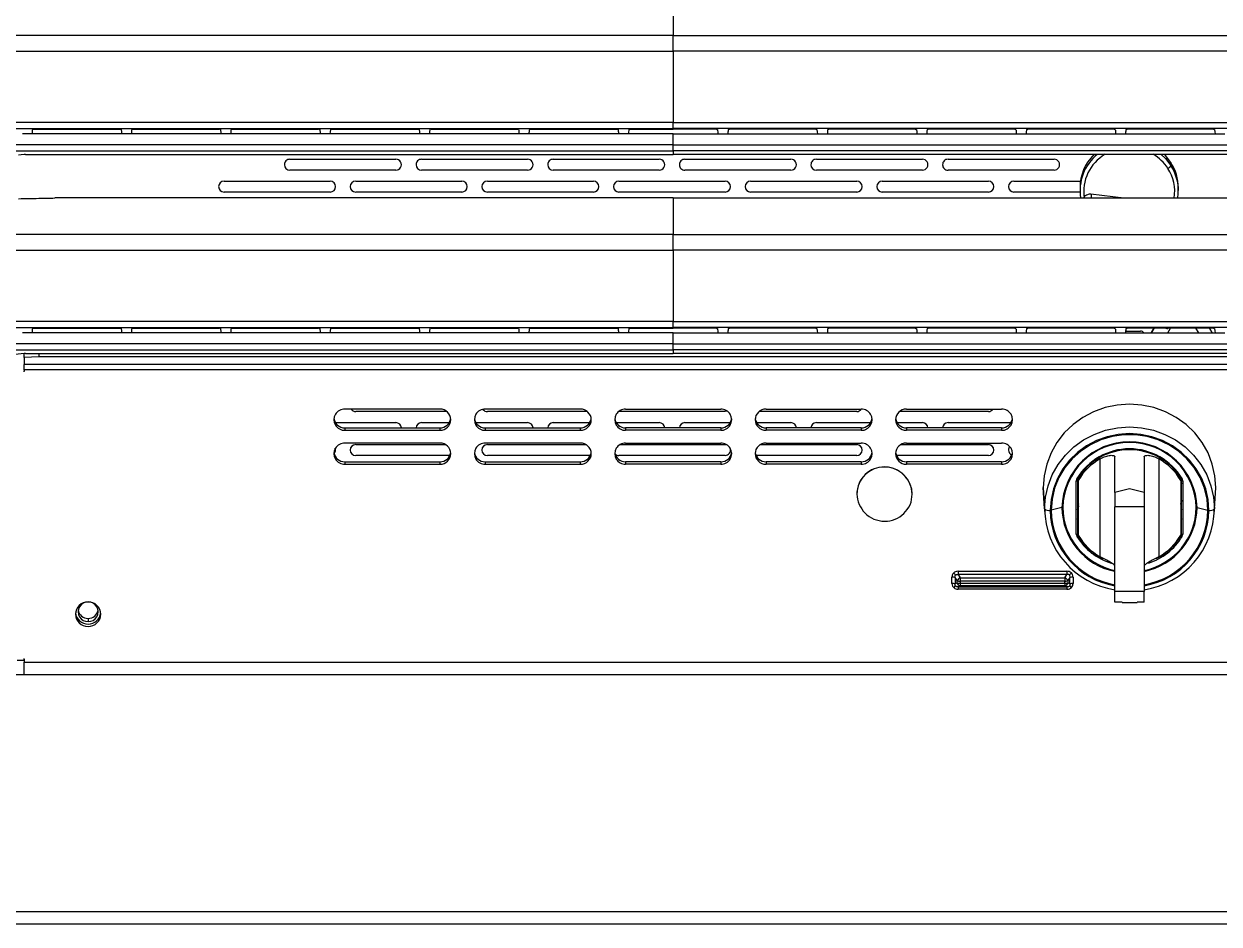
# Model space of a CAD drawing. Header units: millimetres. Extents: x 126 to 938, y 244 to 707.
# Drawn here: x 780.5 to 793.47, y 256.86 to 266.62 of the extents above; entities that cross this region are included whole.
import ezdxf

# ---------------------------------------------------------------- set-up
doc = ezdxf.new("R2010")
doc.units = ezdxf.units.MM

msp = doc.modelspace()

# ---------------------------------------------------------------- linework, layer by layer
at = {"color": 7, "linetype": 'Continuous', "lineweight": 25}
for p, q in [((787.544, 266.895), (787.544, 266.499)), ((787.544, 266.329), (787.544, 266.499)), ((787.544, 266.329), (787.544, 265.554)), ((787.544, 265.491), (787.544, 265.554)), ((780.584, 265.432), (780.481, 265.432)), ((781.558, 265.432), (780.584, 265.432)), ((780.6, 265.481), (781.54, 265.481)), ((781.662, 265.432), (781.558, 265.432)), ((782.636, 265.432), (781.662, 265.432)), ((781.679, 265.481), (782.618, 265.481)), ((782.74, 265.432), (782.636, 265.432)), ((783.714, 265.432), (782.74, 265.432)), ((782.757, 265.481), (783.696, 265.481)), ((783.819, 265.432), (783.714, 265.432)), ((784.792, 265.432), (783.819, 265.432)), ((783.836, 265.481), (784.775, 265.481)), ((784.899, 265.432), (784.792, 265.432)), ((785.871, 265.432), (784.899, 265.432)), ((784.916, 265.481), (785.854, 265.481)), ((785.978, 265.432), (785.871, 265.432)), ((786.951, 265.432), (785.978, 265.432)), ((785.995, 265.481), (786.933, 265.481)), ((787.058, 265.432), (786.951, 265.432)), ((787.544, 265.432), (787.058, 265.432)), ((787.075, 265.481), (787.544, 265.481)), ((787.544, 265.481), (787.544, 265.491)), ((788.013, 265.481), (787.544, 265.481)), ((787.544, 265.312), (787.544, 265.432)), ((787.544, 265.432), (788.03, 265.432)), ((788.03, 265.432), (788.137, 265.432)), ((788.137, 265.432), (789.11, 265.432)), ((789.093, 265.481), (788.155, 265.481)), ((789.11, 265.432), (789.217, 265.432)), ((789.217, 265.432), (790.189, 265.432)), ((790.172, 265.481), (789.234, 265.481)), ((790.189, 265.432), (790.296, 265.432)), ((790.296, 265.432), (791.269, 265.432)), ((791.252, 265.481), (790.313, 265.481)), ((791.269, 265.432), (791.374, 265.432)), ((791.374, 265.432), (792.347, 265.432)), ((792.331, 265.481), (791.392, 265.481)), ((792.347, 265.432), (792.452, 265.432)), ((792.452, 265.432), (793.426, 265.432)), ((793.409, 265.481), (792.47, 265.481)), ((793.426, 265.432), (793.53, 265.432)), ((787.544, 265.249), (787.544, 265.312)), ((780.513, 265.206), (787.544, 265.206)), ((787.544, 265.249), (787.544, 265.206)), ((794.575, 265.206), (787.544, 265.206)), ((783.383, 265.156), (784.535, 265.156)), ((784.535, 265.038), (783.383, 265.038)), ((784.812, 265.156), (785.964, 265.156)), ((785.964, 265.038), (784.812, 265.038)), ((786.241, 265.156), (787.393, 265.156)), ((787.393, 265.038), (786.241, 265.038)), ((787.67, 265.156), (788.822, 265.156)), ((788.822, 265.038), (787.67, 265.038)), ((789.098, 265.156), (790.25, 265.156)), ((790.25, 265.038), (789.098, 265.038)), ((790.527, 265.156), (791.679, 265.156)), ((791.679, 265.038), (790.527, 265.038)), ((792.947, 265.119), (792.947, 265.087)), ((782.669, 264.918), (783.821, 264.918)), ((784.098, 264.918), (785.25, 264.918)), ((785.527, 264.918), (786.678, 264.918)), ((786.955, 264.918), (788.107, 264.918)), ((788.384, 264.918), (789.536, 264.918)), ((789.813, 264.918), (790.965, 264.918)), ((791.242, 264.918), (791.965, 264.918)), ((783.821, 264.799), (782.669, 264.799)), ((785.25, 264.799), (784.098, 264.799)), ((786.678, 264.799), (785.527, 264.799)), ((788.107, 264.799), (786.955, 264.799)), ((789.536, 264.799), (788.384, 264.799)), ((790.965, 264.799), (789.813, 264.799)), ((791.961, 264.799), (791.242, 264.799)), ((791.96, 264.848), (791.96, 264.816)), ((792.078, 264.782), (792.436, 264.736)), ((793.027, 264.816), (793.027, 264.848)), ((787.544, 264.736), (780.833, 264.736)), ((787.544, 264.736), (787.544, 264.34)), ((787.544, 264.736), (794.255, 264.736)), ((787.544, 264.17), (787.544, 264.34)), ((787.544, 264.17), (787.544, 263.395)), ((787.544, 263.332), (787.544, 263.395)), ((780.584, 263.273), (780.481, 263.273)), ((781.558, 263.273), (780.584, 263.273)), ((780.6, 263.322), (781.54, 263.322)), ((781.662, 263.273), (781.558, 263.273)), ((782.636, 263.273), (781.662, 263.273)), ((781.679, 263.322), (782.618, 263.322)), ((782.74, 263.273), (782.636, 263.273)), ((783.714, 263.273), (782.74, 263.273)), ((782.757, 263.322), (783.696, 263.322)), ((783.819, 263.273), (783.714, 263.273)), ((784.792, 263.273), (783.819, 263.273)), ((783.836, 263.322), (784.775, 263.322)), ((784.899, 263.273), (784.792, 263.273)), ((785.871, 263.273), (784.899, 263.273)), ((784.916, 263.322), (785.854, 263.322)), ((785.978, 263.273), (785.871, 263.273)), ((786.951, 263.273), (785.978, 263.273)), ((785.995, 263.322), (786.933, 263.322)), ((787.058, 263.273), (786.951, 263.273)), ((787.544, 263.273), (787.058, 263.273)), ((787.075, 263.322), (787.544, 263.322)), ((787.544, 263.322), (787.544, 263.332)), ((788.013, 263.322), (787.544, 263.322)), ((787.544, 263.153), (787.544, 263.273)), ((787.544, 263.273), (788.03, 263.273)), ((788.03, 263.273), (788.137, 263.273)), ((788.137, 263.273), (789.11, 263.273)), ((789.093, 263.322), (788.155, 263.322)), ((789.11, 263.273), (789.217, 263.273)), ((789.217, 263.273), (790.189, 263.273)), ((790.172, 263.322), (789.234, 263.322)), ((790.189, 263.273), (790.296, 263.273)), ((790.296, 263.273), (791.269, 263.273)), ((791.252, 263.322), (790.313, 263.322)), ((791.269, 263.273), (791.374, 263.273)), ((791.374, 263.273), (792.347, 263.273)), ((792.331, 263.322), (791.392, 263.322)), ((792.347, 263.273), (792.452, 263.273)), ((792.452, 263.273), (793.426, 263.273)), ((792.454, 263.292), (792.617, 263.292)), ((793.409, 263.322), (792.47, 263.322)), ((792.732, 263.273), (792.761, 263.322)), ((792.763, 263.322), (792.735, 263.273)), ((792.764, 263.322), (792.735, 263.273)), ((792.912, 263.273), (792.941, 263.322)), ((793.214, 263.322), (793.245, 263.273)), ((793.396, 263.273), (793.365, 263.322)), ((793.365, 263.322), (793.396, 263.273)), ((793.426, 263.273), (793.53, 263.273)), ((787.544, 263.153), (795.628, 263.153)), ((787.544, 263.09), (787.544, 263.153)), ((787.544, 263.09), (787.544, 263.047)), ((780.5, 263.004), (780.5, 263.047)), ((780.659, 263.012), (780.5, 263.004)), ((780.5, 263.004), (780.5, 262.929)), ((780.513, 263.047), (787.544, 263.047)), ((780.659, 263.047), (780.659, 263.012)), ((794.429, 263.012), (780.659, 263.012)), ((794.575, 263.047), (787.544, 263.047)), ((780.5, 262.88), (780.494, 262.88)), ((780.5, 262.854), (780.494, 262.854)), ((794.588, 262.929), (780.5, 262.929)), ((780.5, 262.873), (780.5, 262.929)), ((794.588, 262.873), (780.5, 262.873)), ((780.5, 262.873), (780.5, 262.854)), ((785.012, 262.445), (783.98, 262.445)), ((786.536, 262.445), (785.504, 262.445)), ((787.028, 262.445), (788.061, 262.445)), ((788.552, 262.445), (789.585, 262.445)), ((790.076, 262.445), (791.109, 262.445)), ((785.089, 262.418), (784.098, 262.418)), ((786.613, 262.418), (785.527, 262.418)), ((786.955, 262.418), (786.952, 262.418)), ((788.107, 262.418), (786.955, 262.418)), ((789.536, 262.418), (788.476, 262.418)), ((790.965, 262.418), (790, 262.418)), ((783.878, 262.298), (784.535, 262.298)), ((783.98, 262.242), (783.98, 262.216)), ((783.98, 262.242), (785.012, 262.242)), ((783.98, 262.216), (785.012, 262.216)), ((784.812, 262.298), (785.114, 262.298)), ((785.012, 262.242), (785.012, 262.216)), ((785.402, 262.298), (785.964, 262.298)), ((785.504, 262.242), (785.504, 262.216)), ((785.504, 262.242), (786.536, 262.242)), ((785.504, 262.216), (786.536, 262.216)), ((786.241, 262.298), (786.638, 262.298)), ((786.536, 262.242), (786.536, 262.216)), ((786.926, 262.298), (787.393, 262.298)), ((787.028, 262.242), (787.028, 262.216)), ((788.061, 262.242), (787.028, 262.242)), ((788.061, 262.216), (787.028, 262.216)), ((787.67, 262.298), (788.163, 262.298)), ((788.061, 262.242), (788.061, 262.216)), ((788.45, 262.298), (788.822, 262.298)), ((788.552, 262.242), (788.552, 262.216)), ((789.585, 262.242), (788.552, 262.242)), ((789.585, 262.216), (788.552, 262.216)), ((789.098, 262.298), (789.687, 262.298)), ((789.585, 262.242), (789.585, 262.216)), ((789.974, 262.298), (790.25, 262.298)), ((790.076, 262.242), (790.076, 262.216)), ((791.109, 262.242), (790.076, 262.242)), ((791.109, 262.216), (790.076, 262.216)), ((790.527, 262.298), (791.211, 262.298)), ((791.109, 262.242), (791.109, 262.216)), ((785.012, 262.077), (783.98, 262.077)), ((784.098, 262.06), (785.074, 262.06)), ((786.536, 262.077), (785.504, 262.077)), ((785.527, 262.06), (786.598, 262.06)), ((786.966, 262.06), (788.107, 262.06)), ((787.028, 262.077), (788.061, 262.077)), ((788.49, 262.06), (789.536, 262.06)), ((788.552, 262.077), (789.585, 262.077)), ((790.014, 262.06), (790.965, 262.06)), ((790.076, 262.077), (791.109, 262.077)), ((785.121, 261.942), (784.098, 261.942)), ((786.645, 261.942), (785.527, 261.942)), ((788.107, 261.942), (786.955, 261.942)), ((789.536, 261.942), (788.444, 261.942)), ((790.965, 261.942), (789.968, 261.942)), ((792.338, 261.54), (792.338, 261.927)), ((792.656, 261.927), (792.656, 261.54)), ((783.98, 261.874), (783.98, 261.848)), ((783.98, 261.874), (785.012, 261.874)), ((783.98, 261.848), (785.012, 261.848)), ((785.012, 261.874), (785.012, 261.848)), ((785.504, 261.874), (785.504, 261.848)), ((785.504, 261.874), (786.536, 261.874)), ((785.504, 261.848), (786.536, 261.848)), ((786.536, 261.874), (786.536, 261.848)), ((787.028, 261.874), (787.028, 261.848)), ((788.061, 261.874), (787.028, 261.874)), ((788.061, 261.848), (787.028, 261.848)), ((788.061, 261.874), (788.061, 261.848)), ((788.552, 261.874), (788.552, 261.848)), ((789.585, 261.874), (788.552, 261.874)), ((789.585, 261.848), (788.552, 261.848)), ((789.585, 261.874), (789.585, 261.848)), ((790.076, 261.874), (790.076, 261.848)), ((791.109, 261.874), (790.076, 261.874)), ((791.109, 261.848), (790.076, 261.848)), ((791.109, 261.874), (791.109, 261.848)), ((792.18, 260.843), (792.18, 261.906)), ((792.815, 261.906), (792.815, 260.843)), ((791.919, 261.088), (791.919, 261.667)), ((791.932, 261.671), (791.932, 261.092)), ((791.94, 261.694), (791.933, 261.636)), ((791.942, 261.678), (791.933, 261.636)), ((791.942, 261.672), (791.942, 261.697)), ((791.942, 261.078), (791.942, 261.672)), ((793.053, 261.697), (793.053, 261.672)), ((793.062, 261.636), (793.053, 261.678)), ((793.053, 261.672), (793.053, 261.078)), ((793.054, 261.693), (793.062, 261.636)), ((793.062, 261.092), (793.062, 261.671)), ((793.075, 261.667), (793.075, 261.088)), ((789.551, 261.612), (789.551, 261.612)), ((791.576, 261.362), (791.561, 261.593)), ((791.561, 261.593), (791.563, 261.534)), ((791.563, 261.534), (791.578, 261.304)), ((791.942, 261.562), (791.933, 261.553)), ((792.497, 261.579), (792.338, 261.54)), ((792.338, 261.54), (792.338, 261.385)), ((792.656, 261.54), (792.497, 261.579)), ((792.656, 261.54), (792.656, 261.385)), ((793.053, 261.562), (793.062, 261.553)), ((793.416, 261.304), (793.432, 261.534)), ((793.418, 261.362), (793.434, 261.593)), ((793.432, 261.534), (793.434, 261.593)), ((789.536, 261.524), (789.536, 261.523)), ((790.14, 261.523), (790.14, 261.524)), ((791.933, 261.457), (791.942, 261.414)), ((791.933, 261.457), (791.942, 261.385)), ((793.053, 261.414), (793.062, 261.457)), ((793.062, 261.457), (793.053, 261.385)), ((791.763, 261.377), (791.646, 261.347)), ((792.656, 261.385), (792.338, 261.385)), ((792.338, 260.465), (792.338, 261.385)), ((792.656, 261.385), (792.656, 260.465)), ((793.231, 261.377), (793.348, 261.347)), ((791.937, 261.232), (791.937, 261.073)), ((793.057, 261.073), (793.057, 261.232)), ((790.57, 260.554), (790.57, 260.622)), ((790.636, 260.686), (791.818, 260.686)), ((790.636, 260.686), (790.636, 260.649)), ((790.636, 260.649), (790.66, 260.616)), ((791.818, 260.649), (790.636, 260.649)), ((791.795, 260.616), (791.818, 260.649)), ((791.818, 260.686), (791.818, 260.649)), ((791.884, 260.622), (791.884, 260.554)), ((790.627, 260.584), (790.603, 260.617)), ((790.603, 260.617), (790.603, 260.549)), ((790.603, 260.549), (790.627, 260.561)), ((790.627, 260.561), (790.627, 260.584)), ((790.66, 260.529), (790.636, 260.517)), ((790.636, 260.517), (791.818, 260.517)), ((790.636, 260.517), (790.636, 260.49)), ((791.818, 260.49), (790.636, 260.49)), ((790.66, 260.616), (791.795, 260.616)), ((790.66, 260.616), (790.66, 260.579)), ((791.795, 260.579), (790.66, 260.579)), ((790.66, 260.579), (790.66, 260.556)), ((790.66, 260.556), (791.795, 260.556)), ((790.66, 260.556), (790.66, 260.529)), ((791.795, 260.529), (790.66, 260.529)), ((791.795, 260.616), (791.795, 260.579)), ((791.795, 260.556), (791.795, 260.579)), ((791.795, 260.556), (791.795, 260.529)), ((791.818, 260.517), (791.795, 260.529)), ((791.818, 260.517), (791.818, 260.49)), ((791.851, 260.617), (791.828, 260.584)), ((791.828, 260.584), (791.828, 260.561)), ((791.828, 260.561), (791.851, 260.549)), ((791.851, 260.549), (791.851, 260.617)), ((792.656, 260.465), (792.338, 260.465)), ((792.338, 260.352), (792.338, 260.465)), ((792.656, 260.352), (792.656, 260.465)), ((792.416, 260.352), (792.338, 260.352)), ((792.416, 260.347), (792.579, 260.347)), ((792.656, 260.352), (792.579, 260.352)), ((781.194, 260.174), (781.194, 260.14)), ((780.422, 259.722), (780.5, 259.722)), ((780.494, 259.735), (780.5, 259.735)), ((780.5, 259.735), (780.5, 259.699)), ((780.5, 259.699), (794.588, 259.699)), ((780.5, 259.567), (780.5, 259.699)), ((794.818, 259.561), (780.27, 259.561)), ((780.5, 259.567), (794.588, 259.567)), ((846.48, 256.99), (770.28, 256.99)), ((846.48, 256.858), (770.28, 256.858))]:
    msp.add_line(p, q, dxfattribs=at)
at = {"color": 7, "linetype": 'Continuous', "lineweight": 25, "flags": 128}
for points in [[(787.544, 266.499), (785.494, 266.499), (783.445, 266.499), (781.835, 266.499), (780.227, 266.499)], [(787.544, 266.499), (789.594, 266.499), (791.643, 266.499), (793.253, 266.499), (794.861, 266.499)], [(780.219, 266.329), (782.658, 266.329), (785.1, 266.329), (787.544, 266.329)], [(794.869, 266.329), (792.43, 266.329), (789.988, 266.329), (787.544, 266.329)], [(787.544, 265.554), (785.1, 265.554), (782.658, 265.554), (780.219, 265.554)], [(787.544, 265.554), (789.987, 265.554), (792.43, 265.554), (794.869, 265.554)], [(780.223, 265.491), (782.661, 265.491), (785.102, 265.491), (787.544, 265.491)], [(783.824, 265.48), (783.822, 265.453), (783.819, 265.432)], [(784.903, 265.48), (784.901, 265.453), (784.899, 265.432)], [(794.865, 265.491), (792.427, 265.491), (789.986, 265.491), (787.544, 265.491)], [(789.105, 265.48), (789.108, 265.453), (789.11, 265.432)], [(790.185, 265.48), (790.187, 265.453), (790.189, 265.432)], [(793.421, 265.48), (793.424, 265.453), (793.426, 265.432)], [(787.544, 265.312), (784.849, 265.312), (782.156, 265.312), (779.466, 265.312)], [(787.544, 265.312), (790.239, 265.312), (792.932, 265.312), (795.622, 265.312)], [(779.596, 265.249), (782.243, 265.249), (784.893, 265.249), (787.544, 265.249)], [(780.501, 265.206), (780.466, 265.203), (780.438, 265.2)], [(795.491, 265.249), (792.845, 265.249), (790.195, 265.249), (787.544, 265.249)], [(792.836, 265.211), (792.888, 265.163), (792.947, 265.087)], [(792.947, 265.119), (792.888, 265.195), (792.872, 265.211)], [(787.544, 264.34), (785.494, 264.34), (783.445, 264.34), (781.835, 264.34), (780.227, 264.34)], [(787.544, 264.34), (789.594, 264.34), (791.643, 264.34), (793.253, 264.34), (794.861, 264.34)], [(780.219, 264.17), (782.658, 264.17), (785.1, 264.17), (787.544, 264.17)], [(794.869, 264.17), (792.43, 264.17), (789.988, 264.17), (787.544, 264.17)], [(787.544, 263.395), (785.1, 263.395), (782.658, 263.395), (780.219, 263.395)], [(787.544, 263.395), (789.987, 263.395), (792.43, 263.395), (794.869, 263.395)], [(780.223, 263.332), (782.661, 263.332), (785.102, 263.332), (787.544, 263.332)], [(783.824, 263.321), (783.822, 263.294), (783.819, 263.273)], [(784.903, 263.321), (784.901, 263.294), (784.899, 263.273)], [(794.865, 263.332), (792.427, 263.332), (789.986, 263.332), (787.544, 263.332)], [(789.105, 263.321), (789.108, 263.294), (789.11, 263.273)], [(790.185, 263.321), (790.187, 263.294), (790.189, 263.273)], [(792.346, 263.279), (792.345, 263.277), (792.343, 263.274)], [(793.421, 263.321), (793.424, 263.294), (793.426, 263.273)], [(787.544, 263.153), (784.847, 263.153), (782.151, 263.153), (779.46, 263.153)], [(780.114, 263.09), (782.588, 263.09), (785.065, 263.09), (787.544, 263.09)], [(794.974, 263.09), (792.5, 263.09), (790.023, 263.09), (787.544, 263.09)], [(780.501, 263.047), (780.433, 263.041), (780.379, 263.036)], [(793.434, 261.593), (793.424, 261.722), (793.396, 261.848), (793.349, 261.969), (793.285, 262.082), (793.205, 262.186), (793.111, 262.277), (793.004, 262.354), (792.886, 262.416), (792.761, 262.461), (792.631, 262.489), (792.497, 262.498), (792.364, 262.489), (792.233, 262.461), (792.108, 262.416), (791.991, 262.354), (791.884, 262.277), (791.789, 262.186), (791.709, 262.082), (791.645, 261.969), (791.599, 261.848), (791.57, 261.722), (791.561, 261.593)], [(788.131, 262.423), (788.13, 262.423), (788.107, 262.418)], [(791.576, 261.362), (791.586, 261.488), (791.614, 261.612), (791.659, 261.731), (791.722, 261.843), (791.801, 261.944), (791.894, 262.034), (791.999, 262.11), (792.115, 262.171), (792.238, 262.215), (792.366, 262.242), (792.497, 262.251), (792.628, 262.242), (792.757, 262.215), (792.88, 262.171), (792.995, 262.11), (793.1, 262.034), (793.193, 261.944), (793.272, 261.843), (793.335, 261.731), (793.381, 261.612), (793.409, 261.488), (793.418, 261.362)], [(793.359, 261.347), (793.35, 261.465), (793.324, 261.581), (793.281, 261.692), (793.222, 261.797), (793.148, 261.892), (793.061, 261.976), (792.963, 262.047), (792.855, 262.104), (792.74, 262.145), (792.62, 262.17), (792.497, 262.179), (792.375, 262.17), (792.255, 262.145), (792.139, 262.104), (792.031, 262.047), (791.933, 261.976), (791.846, 261.892), (791.772, 261.797), (791.714, 261.692), (791.671, 261.581), (791.645, 261.465), (791.636, 261.347)], [(788.107, 262.06), (788.13, 262.056), (788.13, 262.056)], [(793.348, 261.347), (793.339, 261.469), (793.31, 261.589), (793.264, 261.703), (793.2, 261.81), (793.121, 261.906), (793.028, 261.989), (792.923, 262.058), (792.808, 262.112), (792.687, 262.148), (792.561, 262.166), (792.434, 262.166), (792.308, 262.148), (792.186, 262.112), (792.072, 262.058), (791.967, 261.989), (791.873, 261.906), (791.794, 261.81), (791.731, 261.703), (791.684, 261.589), (791.656, 261.469), (791.646, 261.347)], [(791.937, 261.689), (791.937, 261.689), (791.936, 261.689), (791.935, 261.689), (791.934, 261.689), (791.932, 261.689), (791.93, 261.69), (791.928, 261.691), (791.926, 261.692)], [(793.057, 261.689), (793.057, 261.689), (793.058, 261.689), (793.059, 261.689), (793.06, 261.689), (793.062, 261.689), (793.064, 261.69), (793.066, 261.691), (793.068, 261.692)], [(789.551, 261.612), (789.537, 261.543), (789.536, 261.524)], [(791.932, 261.356), (791.932, 261.357), (791.933, 261.358), (791.934, 261.358), (791.936, 261.359), (791.938, 261.359), (791.94, 261.359), (791.942, 261.36)], [(793.053, 261.36), (793.055, 261.359), (793.057, 261.359), (793.059, 261.359), (793.06, 261.358), (793.061, 261.358), (793.062, 261.357), (793.062, 261.356)], [(791.932, 261.251), (791.932, 261.252), (791.933, 261.252), (791.934, 261.253), (791.936, 261.254), (791.938, 261.254), (791.94, 261.254), (791.942, 261.254)], [(793.053, 261.254), (793.055, 261.254), (793.057, 261.254), (793.059, 261.254), (793.06, 261.253), (793.061, 261.252), (793.062, 261.252), (793.062, 261.251)]]:
    msp.add_lwpolyline(points, dxfattribs=at)
at = {"color": 7, "linetype": 'Continuous', "lineweight": 25}
for centre, radius, start, end in [((792.467, 264.846), 0.507, 134.7286, 179.7998), ((792.467, 264.815), 0.507, 129.0787, 189.0013), ((792.472, 264.804), 0.472, 120.5986, 188.498), ((792.504, 264.793), 0.487, 32.8228, 59.2022), ((783.383, 265.097), 0.059, 89.9904, 180.0038), ((783.383, 265.097), 0.0591, 180.0003, 269.9997), ((784.535, 265.097), 0.0591, 269.9971, 90.0029), ((784.812, 265.097), 0.059, 89.9962, 180.0038), ((784.812, 265.097), 0.0591, 180.0003, 269.9939), ((785.964, 265.097), 0.0591, 269.9971, 90.0029), ((786.241, 265.097), 0.059, 89.9904, 180.0038), ((786.241, 265.097), 0.0591, 180.0003, 269.9997), ((787.393, 265.097), 0.0591, 269.9971, 90.0029), ((787.67, 265.097), 0.059, 89.9863, 180.0137), ((787.67, 265.097), 0.059, 179.9904, 270.0038), ((788.822, 265.097), 0.0591, 269.9971, 90.0029), ((789.098, 265.097), 0.059, 89.9904, 180.0038), ((789.098, 265.097), 0.0591, 180.0003, 269.9997), ((790.25, 265.097), 0.0591, 269.9971, 90.0029), ((790.527, 265.097), 0.059, 89.9863, 180.0137), ((790.527, 265.097), 0.059, 179.9904, 270.0038), ((791.679, 265.097), 0.0591, 269.9971, 90.0029), ((792.882, 265.125), 0.0752, 294.644, 329.5376), ((792.524, 264.805), 0.464, 351.3366, 32.8176), ((792.525, 264.847), 0.502, 0.0624, 32.7918), ((792.526, 264.816), 0.501, 350.7968, 32.83), ((782.669, 264.859), 0.0591, 90.0003, 179.9997), ((783.821, 264.859), 0.0591, 270, 90), ((784.098, 264.859), 0.0591, 90.0003, 179.9997), ((785.25, 264.859), 0.0591, 270, 90), ((785.527, 264.859), 0.0591, 90.0003, 179.9997), ((786.678, 264.859), 0.0591, 270, 90), ((786.955, 264.859), 0.0591, 90.0003, 179.9997), ((788.107, 264.859), 0.0591, 270, 90), ((788.384, 264.859), 0.0591, 90.0003, 179.9997), ((789.536, 264.859), 0.0591, 270.0058, 89.9942), ((789.813, 264.859), 0.0591, 90.0003, 179.9997), ((790.965, 264.859), 0.0591, 270, 90), ((791.242, 264.859), 0.0591, 90.0003, 179.9997), ((782.669, 264.859), 0.0591, 180.0003, 269.9997), ((784.098, 264.859), 0.0591, 180.0003, 269.9997), ((785.527, 264.859), 0.0591, 180.0003, 269.9997), ((786.955, 264.859), 0.0591, 180.0003, 269.9997), ((788.384, 264.859), 0.0591, 180.0003, 269.9997), ((789.813, 264.859), 0.0591, 180.0003, 269.9997), ((791.242, 264.859), 0.0591, 180.0003, 269.9997), ((792.659, 264.821), 0.582, 183.8587, 188.4706), ((792.618, 263.252), 0.0402, 32.69, 91.6626), ((783.977, 262.33), 0.115, 88.4028, 271.5972), ((784.098, 262.477), 0.059, 213.0738, 270.0074), ((785.014, 262.328), 0.117, 1.0133, 90.9731), ((785.501, 262.33), 0.115, 88.4028, 271.5972), ((785.527, 262.477), 0.0591, 216.0948, 270.0049), ((786.538, 262.328), 0.117, 1.0092, 90.9773), ((787.025, 262.33), 0.115, 88.4028, 271.5972), ((788.064, 262.33), 0.115, 268.4028, 91.5972), ((788.55, 262.328), 0.117, 89.0227, 178.9908), ((789.536, 262.477), 0.059, 269.9833, 326.9412), ((789.588, 262.33), 0.115, 268.4028, 91.5972), ((790.074, 262.328), 0.117, 89.024, 178.9866), ((790.965, 262.477), 0.0591, 270.002, 326.9167), ((791.112, 262.33), 0.115, 268.4028, 91.5972), ((783.978, 262.359), 0.117, 187.6572, 270.8927), ((785.014, 262.359), 0.117, 269.1045, 352.3485), ((785.014, 262.332), 0.117, 269.0297, 358.9868), ((785.502, 262.359), 0.117, 187.6534, 270.8966), ((786.538, 262.359), 0.117, 269.1034, 352.3466), ((786.538, 262.332), 0.117, 269.0256, 358.9909), ((787.026, 262.359), 0.117, 187.6534, 270.8966), ((788.063, 262.359), 0.117, 269.1034, 352.3466), ((788.55, 262.332), 0.117, 181.0091, 270.9744), ((788.55, 262.359), 0.117, 187.6534, 270.8966), ((789.587, 262.359), 0.117, 269.1034, 352.3466), ((790.074, 262.332), 0.117, 181.0132, 270.9731), ((790.074, 262.359), 0.117, 187.6515, 270.8984), ((791.111, 262.359), 0.117, 269.1034, 352.3466), ((784.535, 262.239), 0.0591, 2.7082, 89.9995), ((784.812, 262.239), 0.0591, 90.0063, 177.2918), ((785.964, 262.239), 0.0591, 2.7082, 89.9995), ((786.241, 262.239), 0.0591, 90.0005, 177.2918), ((787.393, 262.239), 0.0591, 2.7082, 89.9995), ((787.67, 262.239), 0.059, 89.9961, 177.302), ((788.822, 262.239), 0.0591, 2.7082, 89.9995), ((789.098, 262.239), 0.0591, 90.0005, 177.2918), ((790.25, 262.239), 0.0591, 2.7082, 89.9995), ((790.527, 262.239), 0.059, 89.9961, 177.302), ((783.977, 261.962), 0.115, 88.4009, 271.5991), ((784.098, 262.001), 0.0591, 90.0003, 179.9997), ((785.014, 261.96), 0.117, 1.0133, 90.9731), ((785.501, 261.962), 0.115, 88.4009, 271.5991), ((785.527, 262.001), 0.0591, 90.0003, 179.9997), ((786.538, 261.96), 0.117, 1.0092, 90.9773), ((787.025, 261.962), 0.115, 88.4009, 271.5991), ((788.064, 261.962), 0.115, 268.4009, 91.5991), ((788.55, 261.96), 0.117, 89.0227, 178.9908), ((789.536, 262.001), 0.0591, 270.0058, 89.9942), ((789.588, 261.962), 0.115, 268.4009, 91.5991), ((790.074, 261.96), 0.117, 89.024, 178.9866), ((790.965, 262.001), 0.0591, 270, 90), ((791.112, 261.962), 0.115, 268.4009, 91.5991), ((792.497, 261.356), 0.734, 1.5985, 178.4015), ((792.497, 261.358), 0.725, 1.5988, 178.4012), ((783.978, 261.991), 0.117, 187.6572, 270.8927), ((783.821, 262.001), 0.059, 317.4942, 18.466), ((784.098, 262.001), 0.0591, 180.0003, 269.9997), ((785.014, 261.991), 0.117, 269.1045, 352.3485), ((785.014, 261.964), 0.117, 269.0239, 358.9897), ((785.502, 261.991), 0.117, 187.6534, 270.8966), ((785.527, 262.001), 0.0591, 180.0003, 269.9997), ((786.538, 261.991), 0.117, 269.1034, 352.3466), ((786.538, 261.964), 0.117, 269.0198, 358.9938), ((787.026, 261.991), 0.117, 187.6534, 270.8966), ((786.955, 262.001), 0.0591, 223.9287, 269.9962), ((788.063, 261.991), 0.117, 269.1034, 352.3466), ((788.107, 262.001), 0.0591, 269.9972, 19.6896), ((788.55, 261.964), 0.117, 181.0062, 270.9802), ((788.55, 261.991), 0.117, 187.6534, 270.8966), ((789.587, 261.991), 0.117, 269.1034, 352.3466), ((790.074, 261.964), 0.117, 181.0104, 270.979), ((790.074, 261.991), 0.117, 187.6515, 270.8984), ((791.111, 261.991), 0.117, 269.1034, 352.3466), ((791.242, 262.001), 0.059, 139.4681, 180.0121), ((791.242, 262.001), 0.0591, 179.9986, 247.6753), ((792.497, 261.346), 0.668, 31.2366, 148.7634), ((792.497, 261.35), 0.655, 31.2371, 148.7629), ((789.836, 261.517), 0.301, 344.1787, 161.5824), ((789.837, 261.514), 0.303, 1.8342, 161.0731), ((792.482, 261.36), 0.624, 119.0084, 150.0517), ((792.512, 261.36), 0.624, 29.9483, 60.9916), ((791.968, 261.667), 0.0489, 149.3623, 179.9604), ((791.922, 261.682), 0.015, 258.6641, 310.3806), ((791.969, 261.671), 0.037, 149.3803, 179.9591), ((793.025, 261.671), 0.0371, 0.0998, 30.5945), ((793.072, 261.682), 0.015, 229.5811, 281.3612), ((793.026, 261.667), 0.0489, 0.0396, 30.6377), ((789.84, 261.53), 0.301, 164.1784, 341.5827), ((791.939, 261.633), 0.00677, 155.7727, 179.9537), ((793.055, 261.633), 0.0071, 0.6132, 23.6605), ((791.934, 261.458), 0.00149, 184.495, 233.3451), ((793.061, 261.458), 0.00156, 307.7951, 354.3648), ((791.622, 261.418), 0.0725, 230.6852, 280.7837), ((792.476, 261.374), 0.9, 180.8084, 261.2283), ((792.477, 261.358), 0.841, 180.7998, 260.5393), ((792.478, 261.359), 0.831, 180.8403, 260.3643), ((791.772, 261.34), 0.0376, 89.23, 103.0413), ((792.478, 261.386), 0.715, 180.7349, 258.5172), ((792.48, 261.388), 0.707, 180.8002, 258.496), ((792.515, 261.387), 0.716, 281.3044, 359.1982), ((792.516, 261.387), 0.706, 281.4395, 359.2643), ((792.519, 261.374), 0.9, 278.7716, 359.1912), ((792.517, 261.359), 0.831, 279.6354, 359.16), ((792.518, 261.358), 0.841, 279.4604, 359.2005), ((793.223, 261.34), 0.0375, 76.9528, 90.7759), ((793.372, 261.418), 0.0726, 259.2246, 309.3037), ((791.969, 261.251), 0.037, 180.0528, 210.6078), ((791.947, 261.228), 0.0103, 120.1722, 157.8231), ((793.048, 261.228), 0.0103, 22.1083, 59.8964), ((793.025, 261.251), 0.0372, 329.4174, 359.8883), ((791.922, 261.103), 0.015, 258.647, 310.3472), ((791.968, 261.089), 0.0489, 180.0396, 210.6377), ((791.917, 261.085), 0.0234, 292.3233, 328.2853), ((792.488, 261.399), 0.654, 210.8294, 253.1138), ((791.969, 261.092), 0.037, 180.0528, 210.6078), ((792.485, 261.398), 0.637, 210.7396, 244.0114), ((792.482, 261.389), 0.624, 209.947, 240.9943), ((792.506, 261.399), 0.655, 287.4334, 329.1395), ((792.51, 261.398), 0.637, 295.8529, 329.2593), ((792.512, 261.389), 0.624, 299.0057, 330.053), ((793.025, 261.092), 0.0372, 329.4174, 359.8883), ((793.077, 261.085), 0.0234, 211.7147, 247.6767), ((793.072, 261.103), 0.015, 229.6144, 281.3783), ((793.026, 261.089), 0.0489, 329.3623, 359.9604), ((790.574, 260.532), 0.0903, 70.8542, 92.1501), ((790.466, 260.54), 0.177, 36.1446, 46.3857), ((791.988, 260.54), 0.177, 133.6143, 143.8554), ((791.881, 260.532), 0.0903, 87.8499, 109.1458), ((790.574, 260.463), 0.0905, 70.8832, 92.121), ((790.664, 260.434), 0.105, 121.105, 135.6778), ((790.677, 260.565), 0.0532, 108.4542, 159.5559), ((790.656, 260.669), 0.0903, 250.8613, 272.146), ((790.656, 260.647), 0.0908, 250.9116, 272.0957), ((790.667, 260.569), 0.0409, 191.8569, 260.1329), ((791.778, 260.565), 0.0532, 20.4441, 71.5458), ((791.798, 260.669), 0.0903, 267.854, 289.1387), ((791.798, 260.647), 0.0908, 267.9043, 289.0884), ((791.788, 260.569), 0.0409, 279.8671, 348.1431), ((791.791, 260.434), 0.105, 44.3222, 58.895), ((791.881, 260.463), 0.0905, 87.879, 109.1168), ((781.194, 260.216), 0.138, 1.599, 178.401), ((781.194, 260.251), 0.139, 187.2331, 352.7669), ((781.191, 260.246), 0.106, 88.4013, 271.5987), ((781.192, 260.283), 0.109, 190.4161, 270.8628), ((781.197, 260.246), 0.106, 268.4013, 91.5987), ((781.196, 260.283), 0.109, 269.1372, 349.5839), ((781.194, 260.224), 0.138, 181.6015, 358.3985)]:
    msp.add_arc(centre, radius, start, end, dxfattribs=at)
for points, knots in [([(780.589, 265.48), (780.588, 265.471), (780.586, 265.455), (780.585, 265.439), (780.584, 265.432)], [0, 0, 0, 0, 0.559986, 1, 1, 1, 1]), ([(780.6, 265.481), (780.599, 265.481), (780.596, 265.481), (780.593, 265.48), (780.59, 265.48), (780.589, 265.48), (780.589, 265.48), (780.589, 265.48)], [0, 0, 0, 0, 0.3726057, 0.7014026, 0.8943826, 0.9650759, 1, 1, 1, 1]), ([(781.553, 265.479), (781.553, 265.48), (781.553, 265.48), (781.551, 265.48), (781.549, 265.48), (781.547, 265.48), (781.544, 265.481), (781.541, 265.481), (781.54, 265.481)], [0, 0, 0, 0, 0.038898, 0.116835, 0.305006, 0.46316, 0.637372, 1, 1, 1, 1]), ([(781.553, 265.479), (781.554, 265.474), (781.555, 265.465), (781.556, 265.453), (781.557, 265.443), (781.558, 265.436), (781.558, 265.432)], [0, 0, 0, 0, 0.3399442, 0.559967, 0.7799772, 1, 1, 1, 1]), ([(781.667, 265.48), (781.666, 265.471), (781.664, 265.455), (781.663, 265.439), (781.662, 265.432)], [0, 0, 0, 0, 0.559989, 1, 1, 1, 1]), ([(781.679, 265.481), (781.677, 265.481), (781.674, 265.481), (781.671, 265.48), (781.668, 265.48), (781.667, 265.48), (781.667, 265.48), (781.667, 265.48)], [0, 0, 0, 0, 0.3723285, 0.7008742, 0.8936255, 0.9650701, 1, 1, 1, 1]), ([(782.631, 265.479), (782.631, 265.48), (782.63, 265.48), (782.629, 265.48), (782.627, 265.48), (782.625, 265.48), (782.622, 265.481), (782.619, 265.481), (782.618, 265.481)], [0, 0, 0, 0, 0.0389029, 0.1157728, 0.3044071, 0.462368, 0.63649, 1, 1, 1, 1]), ([(782.631, 265.479), (782.631, 265.474), (782.632, 265.465), (782.633, 265.453), (782.634, 265.443), (782.635, 265.436), (782.636, 265.432)], [0, 0, 0, 0, 0.339984, 0.559952, 0.780032, 1, 1, 1, 1]), ([(782.745, 265.48), (782.744, 265.471), (782.743, 265.455), (782.741, 265.439), (782.74, 265.432)], [0, 0, 0, 0, 0.560016, 1, 1, 1, 1]), ([(782.757, 265.481), (782.756, 265.481), (782.753, 265.481), (782.749, 265.48), (782.747, 265.48), (782.746, 265.48), (782.745, 265.48), (782.745, 265.48)], [0, 0, 0, 0, 0.370881, 0.700376, 0.893111, 0.964756, 1, 1, 1, 1]), ([(783.709, 265.48), (783.709, 265.48), (783.708, 265.48), (783.707, 265.48), (783.705, 265.48), (783.703, 265.48), (783.7, 265.481), (783.697, 265.481), (783.696, 265.481)], [0, 0, 0, 0, 0.037913, 0.114229, 0.303389, 0.461087, 0.635155, 1, 1, 1, 1]), ([(783.709, 265.48), (783.71, 265.474), (783.71, 265.465), (783.712, 265.453), (783.713, 265.443), (783.713, 265.436), (783.714, 265.432)], [0, 0, 0, 0, 0.340032, 0.560055, 0.779965, 1, 1, 1, 1]), ([(783.836, 265.481), (783.835, 265.481), (783.832, 265.481), (783.828, 265.48), (783.826, 265.48), (783.825, 265.48), (783.824, 265.48), (783.824, 265.48)], [0, 0, 0, 0, 0.37012, 0.699336, 0.891834, 0.964085, 1, 1, 1, 1]), ([(784.788, 265.48), (784.788, 265.48), (784.787, 265.48), (784.786, 265.48), (784.784, 265.48), (784.782, 265.48), (784.779, 265.481), (784.776, 265.481), (784.775, 265.481)], [0, 0, 0, 0, 0.03767, 0.1129937, 0.3031654, 0.460167, 0.6346369, 1, 1, 1, 1]), ([(784.788, 265.48), (784.788, 265.474), (784.789, 265.465), (784.79, 265.453), (784.791, 265.443), (784.792, 265.436), (784.792, 265.432)], [0, 0, 0, 0, 0.340073, 0.56004, 0.78002, 1, 1, 1, 1]), ([(784.916, 265.481), (784.914, 265.481), (784.911, 265.481), (784.908, 265.48), (784.905, 265.48), (784.904, 265.48), (784.904, 265.48), (784.903, 265.48)], [0, 0, 0, 0, 0.369376, 0.699221, 0.891264, 0.964313, 1, 1, 1, 1]), ([(785.867, 265.48), (785.867, 265.48), (785.866, 265.48), (785.865, 265.48), (785.863, 265.48), (785.861, 265.48), (785.858, 265.481), (785.855, 265.481), (785.854, 265.481)], [0, 0, 0, 0, 0.0372813, 0.1123649, 0.3025702, 0.4593521, 0.6337213, 1, 1, 1, 1]), ([(785.867, 265.48), (785.867, 265.474), (785.868, 265.465), (785.869, 265.453), (785.87, 265.443), (785.871, 265.436), (785.871, 265.432)], [0, 0, 0, 0, 0.339987, 0.560037, 0.780087, 1, 1, 1, 1]), ([(785.983, 265.48), (785.982, 265.471), (785.98, 265.455), (785.979, 265.439), (785.978, 265.432)], [0, 0, 0, 0, 0.5599925, 1, 1, 1, 1]), ([(785.995, 265.481), (785.994, 265.481), (785.991, 265.481), (785.987, 265.48), (785.985, 265.48), (785.983, 265.48), (785.983, 265.48), (785.983, 265.48)], [0, 0, 0, 0, 0.368346, 0.698477, 0.89044, 0.963641, 1, 1, 1, 1]), ([(786.946, 265.48), (786.946, 265.48), (786.946, 265.48), (786.944, 265.48), (786.942, 265.48), (786.94, 265.48), (786.937, 265.481), (786.935, 265.481), (786.933, 265.481)], [0, 0, 0, 0, 0.037026, 0.111535, 0.301868, 0.458853, 0.633175, 1, 1, 1, 1]), ([(786.946, 265.48), (786.947, 265.474), (786.947, 265.465), (786.949, 265.453), (786.95, 265.443), (786.95, 265.436), (786.951, 265.432)], [0, 0, 0, 0, 0.340015, 0.56001, 0.780005, 1, 1, 1, 1]), ([(787.062, 265.48), (787.062, 265.471), (787.06, 265.455), (787.058, 265.439), (787.058, 265.432)], [0, 0, 0, 0, 0.560007, 1, 1, 1, 1]), ([(787.075, 265.481), (787.073, 265.481), (787.071, 265.481), (787.068, 265.48), (787.066, 265.48), (787.064, 265.48), (787.063, 265.48), (787.063, 265.48), (787.062, 265.48)], [0, 0, 0, 0, 0.367766, 0.541535, 0.698226, 0.889574, 0.963373, 1, 1, 1, 1]), ([(788.013, 265.481), (788.014, 265.481), (788.017, 265.481), (788.02, 265.48), (788.022, 265.48), (788.024, 265.48), (788.025, 265.48), (788.025, 265.48), (788.026, 265.48)], [0, 0, 0, 0, 0.3680896, 0.5417914, 0.6979557, 0.8892295, 0.9629999, 1, 1, 1, 1]), ([(788.026, 265.48), (788.026, 265.471), (788.028, 265.455), (788.03, 265.439), (788.03, 265.432)], [0, 0, 0, 0, 0.559995, 1, 1, 1, 1]), ([(788.142, 265.48), (788.141, 265.474), (788.14, 265.465), (788.139, 265.453), (788.138, 265.443), (788.138, 265.436), (788.137, 265.432)], [0, 0, 0, 0, 0.3400275, 0.56001, 0.780005, 1, 1, 1, 1]), ([(788.142, 265.48), (788.142, 265.48), (788.142, 265.48), (788.144, 265.48), (788.146, 265.48), (788.148, 265.48), (788.151, 265.481), (788.153, 265.481), (788.155, 265.481)], [0, 0, 0, 0, 0.0370257, 0.1110843, 0.3018746, 0.4588574, 0.6327167, 1, 1, 1, 1]), ([(789.093, 265.481), (789.094, 265.481), (789.097, 265.481), (789.101, 265.48), (789.103, 265.48), (789.105, 265.48), (789.105, 265.48), (789.105, 265.48)], [0, 0, 0, 0, 0.368787, 0.698892, 0.890839, 0.964034, 1, 1, 1, 1]), ([(789.221, 265.48), (789.221, 265.474), (789.22, 265.465), (789.219, 265.453), (789.218, 265.443), (789.217, 265.436), (789.217, 265.432)], [0, 0, 0, 0, 0.339975, 0.560025, 0.780075, 1, 1, 1, 1]), ([(789.221, 265.48), (789.221, 265.48), (789.222, 265.48), (789.223, 265.48), (789.225, 265.48), (789.227, 265.48), (789.23, 265.481), (789.233, 265.481), (789.234, 265.481)], [0, 0, 0, 0, 0.037666, 0.112309, 0.302526, 0.459774, 0.633698, 1, 1, 1, 1]), ([(790.172, 265.481), (790.174, 265.481), (790.177, 265.481), (790.18, 265.48), (790.183, 265.48), (790.184, 265.48), (790.184, 265.48), (790.185, 265.48)], [0, 0, 0, 0, 0.369401, 0.699268, 0.891325, 0.963915, 1, 1, 1, 1]), ([(790.3, 265.48), (790.3, 265.474), (790.299, 265.465), (790.298, 265.453), (790.297, 265.443), (790.296, 265.436), (790.296, 265.432)], [0, 0, 0, 0, 0.340073, 0.560052, 0.78002, 1, 1, 1, 1]), ([(790.3, 265.48), (790.3, 265.48), (790.301, 265.48), (790.302, 265.48), (790.304, 265.48), (790.306, 265.48), (790.309, 265.481), (790.312, 265.481), (790.313, 265.481)], [0, 0, 0, 0, 0.037288, 0.113047, 0.302758, 0.460201, 0.634208, 1, 1, 1, 1]), ([(791.252, 265.481), (791.253, 265.481), (791.256, 265.481), (791.26, 265.48), (791.262, 265.48), (791.263, 265.48), (791.264, 265.48), (791.264, 265.48)], [0, 0, 0, 0, 0.370293, 0.699663, 0.892252, 0.964068, 1, 1, 1, 1]), ([(791.264, 265.48), (791.265, 265.471), (791.266, 265.455), (791.268, 265.439), (791.269, 265.432)], [0, 0, 0, 0, 0.560018, 1, 1, 1, 1]), ([(791.379, 265.48), (791.378, 265.474), (791.378, 265.465), (791.376, 265.453), (791.375, 265.443), (791.375, 265.436), (791.374, 265.432)], [0, 0, 0, 0, 0.340024, 0.560062, 0.779962, 1, 1, 1, 1]), ([(791.379, 265.48), (791.379, 265.48), (791.38, 265.48), (791.381, 265.48), (791.383, 265.48), (791.385, 265.48), (791.388, 265.481), (791.391, 265.481), (791.392, 265.481)], [0, 0, 0, 0, 0.038292, 0.114614, 0.303787, 0.461496, 0.635577, 1, 1, 1, 1]), ([(792.331, 265.481), (792.332, 265.481), (792.335, 265.481), (792.339, 265.48), (792.341, 265.48), (792.342, 265.48), (792.343, 265.48), (792.343, 265.48)], [0, 0, 0, 0, 0.370914, 0.699952, 0.892704, 0.964355, 1, 1, 1, 1]), ([(792.343, 265.48), (792.344, 265.471), (792.345, 265.455), (792.347, 265.439), (792.347, 265.432)], [0, 0, 0, 0, 0.560004, 1, 1, 1, 1]), ([(792.457, 265.479), (792.457, 265.474), (792.456, 265.465), (792.455, 265.453), (792.453, 265.443), (792.453, 265.436), (792.452, 265.432)], [0, 0, 0, 0, 0.339984, 0.559952, 0.780045, 1, 1, 1, 1]), ([(792.457, 265.479), (792.457, 265.48), (792.458, 265.48), (792.459, 265.48), (792.461, 265.48), (792.463, 265.48), (792.466, 265.481), (792.469, 265.481), (792.47, 265.481)], [0, 0, 0, 0, 0.038526, 0.115391, 0.304453, 0.461961, 0.636515, 1, 1, 1, 1]), ([(793.409, 265.481), (793.411, 265.481), (793.414, 265.481), (793.417, 265.48), (793.42, 265.48), (793.421, 265.48), (793.421, 265.48), (793.421, 265.48)], [0, 0, 0, 0, 0.371865, 0.700926, 0.893692, 0.964665, 1, 1, 1, 1]), ([(780.513, 265.206), (780.511, 265.206), (780.507, 265.206), (780.503, 265.206), (780.501, 265.206)], [0, 0, 0, 0, 0.505514, 1, 1, 1, 1]), ([(792.005, 264.73), (792.004, 264.733), (792.004, 264.74), (792.007, 264.749), (792.012, 264.758), (792.024, 264.768), (792.047, 264.777), (792.067, 264.78), (792.078, 264.782)], [0, 0, 0, 0, 0.099666, 0.193159, 0.288602, 0.393628, 0.653236, 1, 1, 1, 1]), ([(780.44, 264.728), (780.513, 264.729), (780.643, 264.732), (780.774, 264.734), (780.831, 264.736)], [0, 0, 0, 0, 0.5600009, 1, 1, 1, 1]), ([(780.831, 264.736), (780.831, 264.736), (780.832, 264.736), (780.832, 264.736), (780.833, 264.736)], [0, 0, 0, 0, 0.560452, 1, 1, 1, 1]), ([(780.589, 263.321), (780.588, 263.312), (780.586, 263.296), (780.585, 263.28), (780.584, 263.273)], [0, 0, 0, 0, 0.559986, 1, 1, 1, 1]), ([(780.6, 263.322), (780.599, 263.322), (780.596, 263.322), (780.593, 263.321), (780.59, 263.321), (780.589, 263.321), (780.589, 263.321), (780.589, 263.321)], [0, 0, 0, 0, 0.3726899, 0.7015611, 0.8946469, 0.9653561, 1, 1, 1, 1]), ([(781.553, 263.32), (781.553, 263.321), (781.553, 263.321), (781.551, 263.321), (781.549, 263.321), (781.547, 263.321), (781.544, 263.322), (781.541, 263.322), (781.54, 263.322)], [0, 0, 0, 0, 0.038898, 0.116835, 0.305006, 0.46316, 0.637372, 1, 1, 1, 1]), ([(781.553, 263.32), (781.554, 263.315), (781.555, 263.306), (781.556, 263.294), (781.557, 263.284), (781.558, 263.277), (781.558, 263.273)], [0, 0, 0, 0, 0.340069, 0.559967, 0.779977, 1, 1, 1, 1]), ([(781.667, 263.321), (781.666, 263.312), (781.664, 263.296), (781.663, 263.28), (781.662, 263.273)], [0, 0, 0, 0, 0.559989, 1, 1, 1, 1]), ([(781.679, 263.322), (781.677, 263.322), (781.674, 263.322), (781.671, 263.321), (781.668, 263.321), (781.667, 263.321), (781.667, 263.321), (781.667, 263.321)], [0, 0, 0, 0, 0.3723285, 0.7008742, 0.8936255, 0.9650701, 1, 1, 1, 1]), ([(782.631, 263.32), (782.631, 263.321), (782.63, 263.321), (782.629, 263.321), (782.627, 263.321), (782.625, 263.321), (782.622, 263.322), (782.619, 263.322), (782.618, 263.322)], [0, 0, 0, 0, 0.038903, 0.115774, 0.304411, 0.462342, 0.636486, 1, 1, 1, 1]), ([(782.631, 263.32), (782.631, 263.315), (782.632, 263.306), (782.633, 263.294), (782.634, 263.284), (782.635, 263.277), (782.636, 263.273)], [0, 0, 0, 0, 0.3399842, 0.560077, 0.7800323, 1, 1, 1, 1]), ([(782.745, 263.321), (782.744, 263.312), (782.743, 263.296), (782.741, 263.28), (782.74, 263.273)], [0, 0, 0, 0, 0.560016, 1, 1, 1, 1]), ([(782.757, 263.322), (782.756, 263.322), (782.753, 263.322), (782.749, 263.321), (782.747, 263.321), (782.746, 263.321), (782.745, 263.321), (782.745, 263.321)], [0, 0, 0, 0, 0.370881, 0.700376, 0.893111, 0.964756, 1, 1, 1, 1]), ([(783.709, 263.321), (783.709, 263.321), (783.708, 263.321), (783.707, 263.321), (783.705, 263.321), (783.703, 263.321), (783.7, 263.322), (783.697, 263.322), (783.696, 263.322)], [0, 0, 0, 0, 0.037913, 0.114229, 0.303389, 0.461087, 0.635155, 1, 1, 1, 1]), ([(783.709, 263.321), (783.71, 263.315), (783.71, 263.306), (783.712, 263.294), (783.713, 263.284), (783.713, 263.277), (783.714, 263.273)], [0, 0, 0, 0, 0.340032, 0.560055, 0.779965, 1, 1, 1, 1]), ([(783.836, 263.322), (783.835, 263.322), (783.832, 263.322), (783.828, 263.321), (783.826, 263.321), (783.825, 263.321), (783.824, 263.321), (783.824, 263.321)], [0, 0, 0, 0, 0.37012, 0.699336, 0.891834, 0.964085, 1, 1, 1, 1]), ([(784.788, 263.321), (784.788, 263.321), (784.787, 263.321), (784.786, 263.321), (784.784, 263.321), (784.782, 263.321), (784.779, 263.322), (784.776, 263.322), (784.775, 263.322)], [0, 0, 0, 0, 0.03767, 0.1129937, 0.3031654, 0.460167, 0.6346369, 1, 1, 1, 1]), ([(784.788, 263.321), (784.788, 263.315), (784.789, 263.306), (784.79, 263.294), (784.791, 263.284), (784.792, 263.277), (784.792, 263.273)], [0, 0, 0, 0, 0.340073, 0.56004, 0.78002, 1, 1, 1, 1]), ([(784.916, 263.322), (784.914, 263.322), (784.911, 263.322), (784.908, 263.321), (784.905, 263.321), (784.904, 263.321), (784.904, 263.321), (784.903, 263.321)], [0, 0, 0, 0, 0.369376, 0.699221, 0.891264, 0.964313, 1, 1, 1, 1]), ([(785.867, 263.321), (785.867, 263.321), (785.866, 263.321), (785.865, 263.321), (785.863, 263.321), (785.861, 263.321), (785.858, 263.322), (785.855, 263.322), (785.854, 263.322)], [0, 0, 0, 0, 0.0372813, 0.1123649, 0.3025702, 0.4593521, 0.6337213, 1, 1, 1, 1]), ([(785.867, 263.321), (785.867, 263.315), (785.868, 263.306), (785.869, 263.294), (785.87, 263.284), (785.871, 263.277), (785.871, 263.273)], [0, 0, 0, 0, 0.339987, 0.560037, 0.780087, 1, 1, 1, 1]), ([(785.983, 263.321), (785.982, 263.312), (785.98, 263.296), (785.979, 263.28), (785.978, 263.273)], [0, 0, 0, 0, 0.5599925, 1, 1, 1, 1]), ([(785.995, 263.322), (785.994, 263.322), (785.991, 263.322), (785.987, 263.321), (785.985, 263.321), (785.983, 263.321), (785.983, 263.321), (785.983, 263.321)], [0, 0, 0, 0, 0.368346, 0.698477, 0.89044, 0.963641, 1, 1, 1, 1]), ([(786.946, 263.321), (786.946, 263.321), (786.946, 263.321), (786.944, 263.321), (786.942, 263.321), (786.94, 263.321), (786.937, 263.322), (786.935, 263.322), (786.933, 263.322)], [0, 0, 0, 0, 0.037026, 0.111535, 0.301868, 0.458853, 0.633175, 1, 1, 1, 1]), ([(786.946, 263.321), (786.947, 263.315), (786.947, 263.306), (786.949, 263.294), (786.95, 263.284), (786.95, 263.277), (786.951, 263.273)], [0, 0, 0, 0, 0.340015, 0.56001, 0.780005, 1, 1, 1, 1]), ([(787.062, 263.321), (787.062, 263.312), (787.06, 263.296), (787.058, 263.28), (787.058, 263.273)], [0, 0, 0, 0, 0.560007, 1, 1, 1, 1]), ([(787.075, 263.322), (787.073, 263.322), (787.071, 263.322), (787.068, 263.321), (787.066, 263.321), (787.064, 263.321), (787.063, 263.321), (787.063, 263.321), (787.062, 263.321)], [0, 0, 0, 0, 0.367822, 0.541617, 0.698332, 0.889709, 0.963627, 1, 1, 1, 1]), ([(788.013, 263.322), (788.014, 263.322), (788.017, 263.322), (788.02, 263.321), (788.022, 263.321), (788.024, 263.321), (788.025, 263.321), (788.025, 263.321), (788.026, 263.321)], [0, 0, 0, 0, 0.368145, 0.541872, 0.69806, 0.889362, 0.963251, 1, 1, 1, 1]), ([(788.026, 263.321), (788.026, 263.312), (788.028, 263.296), (788.03, 263.28), (788.03, 263.273)], [0, 0, 0, 0, 0.559995, 1, 1, 1, 1]), ([(788.142, 263.321), (788.141, 263.315), (788.14, 263.306), (788.139, 263.294), (788.138, 263.284), (788.138, 263.277), (788.137, 263.273)], [0, 0, 0, 0, 0.3400275, 0.56001, 0.780005, 1, 1, 1, 1]), ([(788.142, 263.321), (788.142, 263.321), (788.142, 263.321), (788.144, 263.321), (788.146, 263.321), (788.148, 263.321), (788.151, 263.322), (788.153, 263.322), (788.155, 263.322)], [0, 0, 0, 0, 0.0370257, 0.1110843, 0.3018746, 0.4588574, 0.6327167, 1, 1, 1, 1]), ([(789.093, 263.322), (789.094, 263.322), (789.097, 263.322), (789.101, 263.321), (789.103, 263.321), (789.105, 263.321), (789.105, 263.321), (789.105, 263.321)], [0, 0, 0, 0, 0.368787, 0.698892, 0.890839, 0.964034, 1, 1, 1, 1]), ([(789.221, 263.321), (789.221, 263.315), (789.22, 263.306), (789.219, 263.294), (789.218, 263.284), (789.217, 263.277), (789.217, 263.273)], [0, 0, 0, 0, 0.339975, 0.560025, 0.780075, 1, 1, 1, 1]), ([(789.221, 263.321), (789.221, 263.321), (789.222, 263.321), (789.223, 263.321), (789.225, 263.321), (789.227, 263.321), (789.23, 263.322), (789.233, 263.322), (789.234, 263.322)], [0, 0, 0, 0, 0.037666, 0.112309, 0.302526, 0.459774, 0.633698, 1, 1, 1, 1]), ([(790.172, 263.322), (790.174, 263.322), (790.177, 263.322), (790.18, 263.321), (790.183, 263.321), (790.184, 263.321), (790.184, 263.321), (790.185, 263.321)], [0, 0, 0, 0, 0.369401, 0.699268, 0.891325, 0.963915, 1, 1, 1, 1]), ([(790.3, 263.321), (790.3, 263.315), (790.299, 263.306), (790.298, 263.294), (790.297, 263.284), (790.296, 263.277), (790.296, 263.273)], [0, 0, 0, 0, 0.340073, 0.560052, 0.78002, 1, 1, 1, 1]), ([(790.3, 263.321), (790.3, 263.321), (790.301, 263.321), (790.302, 263.321), (790.304, 263.321), (790.306, 263.321), (790.309, 263.322), (790.312, 263.322), (790.313, 263.322)], [0, 0, 0, 0, 0.037288, 0.113047, 0.302758, 0.460201, 0.634208, 1, 1, 1, 1]), ([(791.252, 263.322), (791.253, 263.322), (791.256, 263.322), (791.26, 263.321), (791.262, 263.321), (791.263, 263.321), (791.264, 263.321), (791.264, 263.321)], [0, 0, 0, 0, 0.370352, 0.699776, 0.892395, 0.964337, 1, 1, 1, 1]), ([(791.264, 263.321), (791.265, 263.312), (791.266, 263.296), (791.268, 263.28), (791.269, 263.273)], [0, 0, 0, 0, 0.560018, 1, 1, 1, 1]), ([(791.379, 263.321), (791.378, 263.315), (791.378, 263.306), (791.376, 263.294), (791.375, 263.284), (791.375, 263.277), (791.374, 263.273)], [0, 0, 0, 0, 0.340024, 0.560062, 0.779962, 1, 1, 1, 1]), ([(791.379, 263.321), (791.379, 263.321), (791.38, 263.321), (791.381, 263.321), (791.383, 263.321), (791.385, 263.321), (791.388, 263.322), (791.391, 263.322), (791.392, 263.322)], [0, 0, 0, 0, 0.038292, 0.114614, 0.303787, 0.461496, 0.635577, 1, 1, 1, 1]), ([(792.331, 263.322), (792.332, 263.322), (792.335, 263.322), (792.339, 263.321), (792.341, 263.321), (792.342, 263.321), (792.343, 263.321), (792.343, 263.321)], [0, 0, 0, 0, 0.370914, 0.699952, 0.892704, 0.964355, 1, 1, 1, 1]), ([(792.343, 263.321), (792.344, 263.312), (792.345, 263.296), (792.347, 263.28), (792.347, 263.273)], [0, 0, 0, 0, 0.560004, 1, 1, 1, 1]), ([(792.457, 263.32), (792.457, 263.315), (792.456, 263.306), (792.455, 263.294), (792.453, 263.284), (792.453, 263.277), (792.452, 263.273)], [0, 0, 0, 0, 0.339984, 0.560077, 0.780045, 1, 1, 1, 1]), ([(792.457, 263.32), (792.457, 263.321), (792.458, 263.321), (792.459, 263.321), (792.461, 263.321), (792.463, 263.321), (792.466, 263.322), (792.469, 263.322), (792.47, 263.322)], [0, 0, 0, 0, 0.038527, 0.115393, 0.304457, 0.461935, 0.63651, 1, 1, 1, 1]), ([(792.913, 263.318), (792.911, 263.318), (792.905, 263.317), (792.899, 263.319), (792.894, 263.321), (792.892, 263.322)], [0, 0, 0, 0, 0.287294, 0.766638, 1, 1, 1, 1]), ([(793.409, 263.322), (793.411, 263.322), (793.414, 263.322), (793.417, 263.321), (793.42, 263.321), (793.421, 263.321), (793.421, 263.321), (793.421, 263.321)], [0, 0, 0, 0, 0.371865, 0.700926, 0.893692, 0.964665, 1, 1, 1, 1]), ([(780.513, 263.047), (780.511, 263.047), (780.507, 263.047), (780.503, 263.047), (780.501, 263.047)], [0, 0, 0, 0, 0.505514, 1, 1, 1, 1]), ([(792.18, 261.906), (792.198, 261.915), (792.233, 261.932), (792.278, 261.943), (792.308, 261.944), (792.324, 261.941), (792.336, 261.937), (792.338, 261.93), (792.338, 261.927)], [0, 0, 0, 0, 0.3627871, 0.6718571, 0.7927719, 0.8863861, 0.9516859, 1, 1, 1, 1]), ([(792.656, 261.927), (792.657, 261.93), (792.659, 261.937), (792.671, 261.941), (792.686, 261.944), (792.717, 261.943), (792.761, 261.932), (792.796, 261.915), (792.815, 261.906)], [0, 0, 0, 0, 0.047856, 0.11324, 0.206073, 0.32733, 0.636566, 1, 1, 1, 1]), ([(791.933, 261.636), (791.933, 261.623), (791.933, 261.595), (791.933, 261.568), (791.933, 261.553)], [0, 0, 0, 0, 0.478783, 1, 1, 1, 1]), ([(791.933, 261.553), (791.933, 261.538), (791.933, 261.506), (791.933, 261.473), (791.933, 261.457)], [0, 0, 0, 0, 0.481003, 1, 1, 1, 1]), ([(793.062, 261.553), (793.062, 261.568), (793.062, 261.595), (793.062, 261.623), (793.062, 261.636)], [0, 0, 0, 0, 0.521217, 1, 1, 1, 1]), ([(793.062, 261.457), (793.062, 261.473), (793.062, 261.506), (793.062, 261.538), (793.062, 261.553)], [0, 0, 0, 0, 0.518997, 1, 1, 1, 1]), ([(792.338, 260.74), (792.338, 260.743), (792.335, 260.751), (792.324, 260.761), (792.308, 260.772), (792.279, 260.79), (792.235, 260.813), (792.199, 260.833), (792.18, 260.843)], [0, 0, 0, 0, 0.05086, 0.126029, 0.227974, 0.355182, 0.662648, 1, 1, 1, 1]), ([(792.815, 260.843), (792.796, 260.833), (792.759, 260.813), (792.716, 260.79), (792.686, 260.772), (792.671, 260.761), (792.659, 260.751), (792.657, 260.743), (792.656, 260.74)], [0, 0, 0, 0, 0.336694, 0.643972, 0.770788, 0.873504, 0.948626, 1, 1, 1, 1]), ([(790.589, 260.668), (790.583, 260.661), (790.572, 260.647), (790.571, 260.63), (790.57, 260.622)], [0, 0, 0, 0, 0.546414, 1, 1, 1, 1]), ([(790.636, 260.686), (790.626, 260.685), (790.608, 260.683), (790.595, 260.673), (790.589, 260.668)], [0, 0, 0, 0, 0.576596, 1, 1, 1, 1]), ([(790.603, 260.617), (790.603, 260.622), (790.602, 260.63), (790.605, 260.639), (790.608, 260.643), (790.61, 260.644)], [0, 0, 0, 0, 0.549497, 0.783865, 1, 1, 1, 1]), ([(790.61, 260.644), (790.611, 260.646), (790.615, 260.648), (790.624, 260.651), (790.631, 260.65), (790.636, 260.649)], [0, 0, 0, 0, 0.21913, 0.453795, 1, 1, 1, 1]), ([(791.866, 260.668), (791.858, 260.674), (791.844, 260.684), (791.826, 260.685), (791.818, 260.686)], [0, 0, 0, 0, 0.542252, 1, 1, 1, 1]), ([(791.845, 260.644), (791.843, 260.646), (791.84, 260.648), (791.831, 260.651), (791.823, 260.65), (791.818, 260.649)], [0, 0, 0, 0, 0.21913, 0.453795, 1, 1, 1, 1]), ([(791.851, 260.617), (791.852, 260.622), (791.852, 260.63), (791.849, 260.639), (791.846, 260.643), (791.845, 260.644)], [0, 0, 0, 0, 0.549497, 0.783865, 1, 1, 1, 1]), ([(791.884, 260.622), (791.883, 260.632), (791.882, 260.649), (791.871, 260.662), (791.866, 260.668)], [0, 0, 0, 0, 0.571933, 1, 1, 1, 1]), ([(790.57, 260.554), (790.571, 260.544), (790.573, 260.527), (790.584, 260.513), (790.589, 260.508)], [0, 0, 0, 0, 0.571933, 1, 1, 1, 1]), ([(790.589, 260.508), (790.596, 260.502), (790.611, 260.492), (790.628, 260.491), (790.636, 260.49)], [0, 0, 0, 0, 0.542216, 1, 1, 1, 1]), ([(790.61, 260.524), (790.608, 260.526), (790.605, 260.529), (790.602, 260.537), (790.603, 260.544), (790.603, 260.549)], [0, 0, 0, 0, 0.231848, 0.47134, 1, 1, 1, 1]), ([(790.636, 260.517), (790.631, 260.517), (790.624, 260.517), (790.615, 260.52), (790.611, 260.523), (790.61, 260.524)], [0, 0, 0, 0, 0.541422, 0.779717, 1, 1, 1, 1]), ([(791.845, 260.524), (791.843, 260.523), (791.84, 260.52), (791.831, 260.517), (791.823, 260.517), (791.818, 260.517)], [0, 0, 0, 0, 0.220283, 0.458578, 1, 1, 1, 1]), ([(791.818, 260.49), (791.828, 260.491), (791.846, 260.492), (791.86, 260.503), (791.866, 260.508)], [0, 0, 0, 0, 0.576596, 1, 1, 1, 1]), ([(791.851, 260.549), (791.852, 260.544), (791.852, 260.537), (791.849, 260.529), (791.846, 260.526), (791.845, 260.524)], [0, 0, 0, 0, 0.52866, 0.768152, 1, 1, 1, 1]), ([(791.866, 260.508), (791.872, 260.515), (791.882, 260.529), (791.884, 260.546), (791.884, 260.554)], [0, 0, 0, 0, 0.5463746, 1, 1, 1, 1])]:
    msp.add_open_spline(points, degree=3, knots=knots, dxfattribs=at)

doc.saveas('drawing.dxf')
